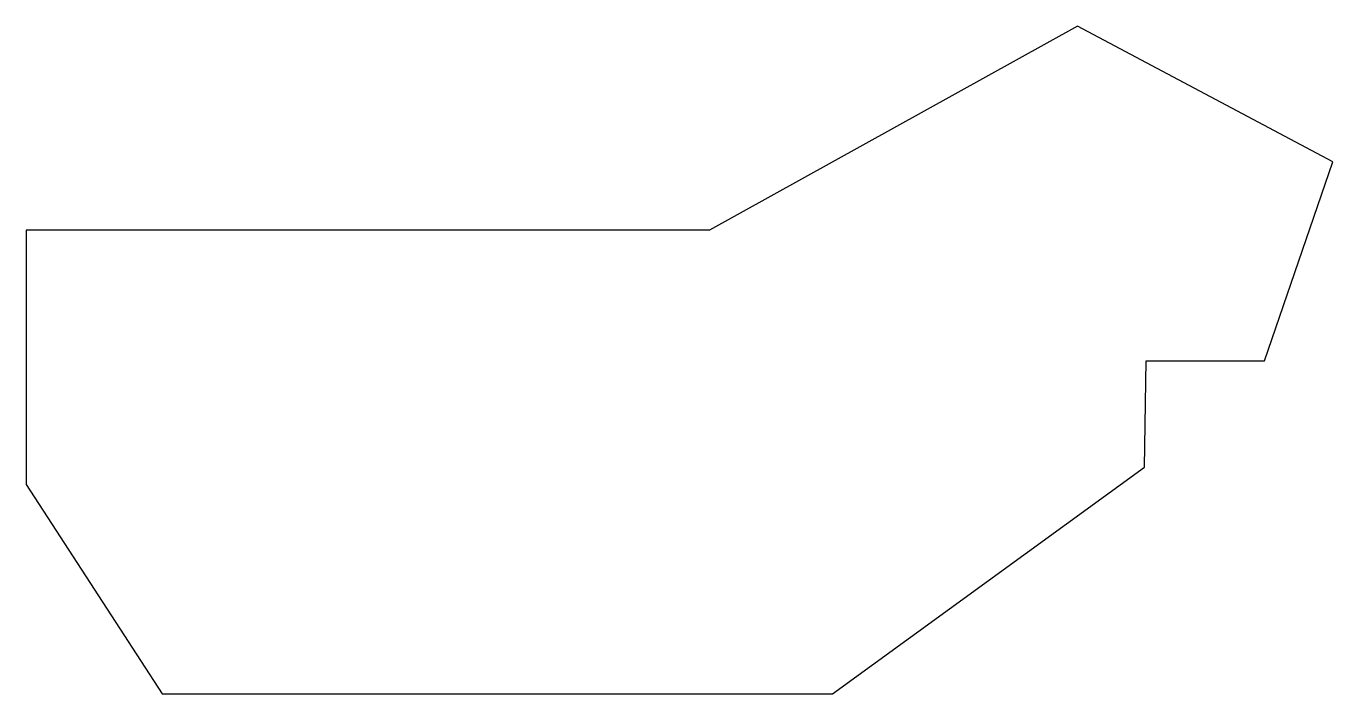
# Model space of a CAD drawing. Header units: inches. Extents: x 4.7 to 29.6, y 1.7 to 14.4.
import ezdxf

# ---------------------------------------------------------------- set-up
doc = ezdxf.new("R2010")
doc.units = ezdxf.units.IN
doc.header["$MEASUREMENT"] = 0

msp = doc.modelspace()

# ---------------------------------------------------------------- linework, layer by layer
for p, q in [((24.696, 14.364), (17.699, 10.486)), ((29.552, 11.782), (24.696, 14.364)), ((28.25, 8), (29.552, 11.782)), ((17.699, 10.486), (4.699, 10.486)), ((4.699, 10.486), (4.699, 5.652)), ((25.969, 5.979), (26, 8)), ((26, 8), (28.25, 8)), ((20.036, 1.669), (25.969, 5.979)), ((4.699, 5.652), (7.286, 1.669)), ((7.286, 1.669), (20.036, 1.669))]:
    msp.add_line(p, q)

doc.saveas('drawing.dxf')
